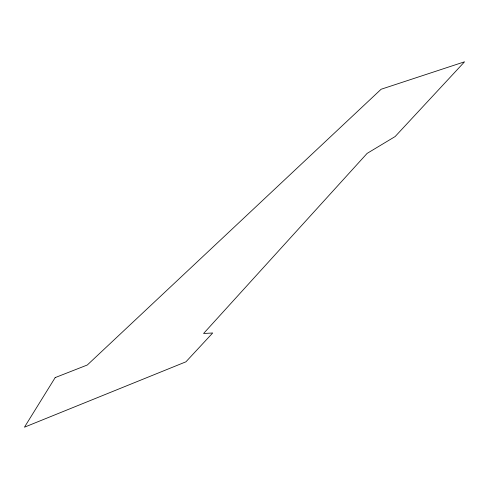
<?xml version="1.0" encoding="UTF-8"?>
<svg xmlns="http://www.w3.org/2000/svg" width="489" height="489" viewBox="0 0 489 489"><rect width="100%" height="100%" fill="white"/><g stroke="black" fill="none" stroke-linecap="round" stroke-linejoin="round"><path stroke-width="0.73" d="M55.178 377.594L24.45 427.197L185.924 361.817L212.697 332.991L203.577 333.486L367.111 153.399L395.124 136.559L464.55 61.803L381.114 89.255L87.299 365.002L55.178 377.594"/></g></svg>
